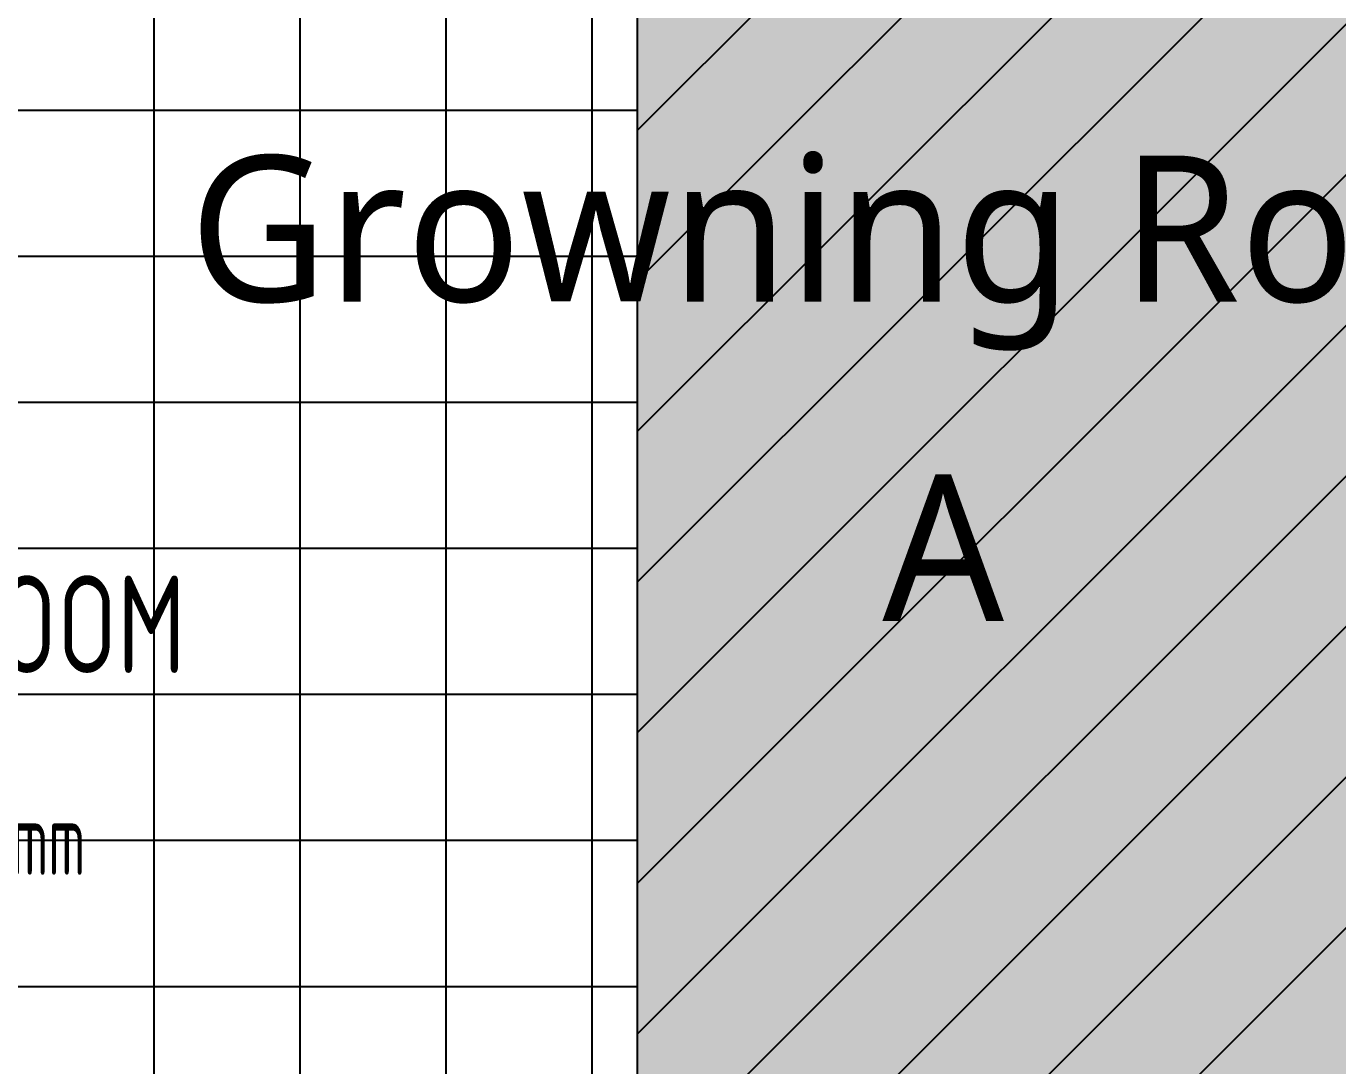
# Model space of a CAD drawing. Extents: x -32000 to 290600, y -96057 to 131250.
# Drawn here: x 252675 to 258062, y 4474 to 8745 of the extents above; entities that cross this region are included whole.
import ezdxf
from ezdxf.enums import TextEntityAlignment as Align

# ---------------------------------------------------------------- set-up
doc = ezdxf.new("R2010")
doc.units = 0
for name, color, linetype in [('H12PL3$0$A-ZONE', 252, 'Continuous'), ('XFDP30$0$A-CR-TT2', 9, 'Continuous'), ('XFDP30$0$A-CR-TXT', 9, 'Continuous'), ('XFDR30-200K$0$A-R1_Gown', 9, 'Continuous'), ('XFDR30-50K$0$A-R-Plan_Gown H-90cm', 9, 'Continuous'), ('XFDR30-50K$0$A-R1_Gown', 9, 'Continuous')]:
    doc.layers.add(name, color=color, linetype=linetype)
doc.styles.add('H12PL3$0$Standard', font='', dxfattribs={"width": 0.8})
doc.styles.add('XFDP30$0$AA-TXT', font='isocp.shx', dxfattribs={"width": 0.8, "bigfont": 'china.shx'})
doc.styles.get('H12PL3$0$Standard').set_extended_font_data('Microsoft JhengHei')
pattern_1 = [(45, (0, 0), (-0.08838834765, 0.08838834765), [])]

# ---------------------------------------------------------------- blocks, each defined once
blk = doc.blocks.new('XFDP30')
at = {"layer": 'XFDP30$0$A-CR-TT2', "style": 'XFDP30$0$AA-TXT', "width": 0.6}
blk.add_text('Raised floor=880mm', height=300, dxfattribs=at).set_placement((251910.2, 5408.4), align=Align.MIDDLE)
at = {"layer": 'XFDP30$0$A-CR-TXT', "style": 'XFDP30$0$AA-TXT', "width": 0.8}
blk.add_text('GOWNING ROOM', height=400, dxfattribs=at).set_placement((251910.2, 6288.4), align=Align.MIDDLE)
blk = doc.blocks.new('H12PL3')
blk.add_blockref('XFDP30', (0, 0))
at = {"layer": 'H12PL3$0$A-ZONE', "style": 'H12PL3$0$Standard'}
for s, p in [('Growning Room ', (256441.88, 8213.18)), ('A', (256441.88, 6901.69))]:
    blk.add_text(s, height=600, dxfattribs=at).set_placement(p, align=Align.TOP_CENTER)
blk = doc.blocks.new('XFDR30-200K')
at = {"layer": 'XFDR30-200K$0$A-R1_Gown', "transparency": 33554687}
h = blk.add_hatch(dxfattribs=at)
h.set_pattern_fill('ANSI31')
h.set_pattern_definition(pattern_1)
h.paths.add_polyline_path([(263350, 19900), (259275, 19900), (259275, 13125), (255185, 13125), (255185, -2100), (263350, -2100)])
blk = doc.blocks.new('XFDR30-50K')
at = {"layer": 'XFDR30-50K$0$A-R1_Gown', "transparency": 33554687}
h = blk.add_hatch(dxfattribs=at)
h.set_pattern_fill('ANSI31')
h.set_pattern_definition(pattern_1)
h.paths.add_polyline_path([(263350, 19900), (259275, 19900), (259275, 13125), (255185, 13125), (255185, -2100), (263350, -2100)])
at = {"layer": 'XFDR30-50K$0$A-R1_Gown'}
h = blk.add_hatch(dxfattribs=at)
h.set_pattern_fill('ANSI31', color=256, scale=3500, style=0)
h.set_pattern_definition([(45, (0, 0), (-309.3592, 309.3592), [])])
h.paths.add_polyline_path([(263350, 19900), (259275, 19900), (259275, 13125), (255185, 13125), (255185, -2100), (263350, -2100)])
at = {"layer": 'XFDR30-50K$0$A-R-Plan_Gown H-90cm'}
for p, q in [((253200, -2100), (253200, 13125)), ((253800, -2100), (253800, 13125)), ((254400, -2100), (254400, 13125)), ((255000, -2100), (255000, 13125)), ((243300, 8400), (255185, 8400)), ((243300, 7800), (255185, 7800)), ((243300, 7200), (255185, 7200)), ((243300, 6600), (255185, 6600)), ((243300, 6000), (255185, 6000)), ((243300, 5400), (255185, 5400)), ((243300, 4800), (255185, 4800))]:
    blk.add_line(p, q, dxfattribs=at)
at = {"layer": 'XFDR30-50K$0$A-R1_Gown'}
blk.add_lwpolyline([(263350, 19900), (259275, 19900), (259275, 13125), (255185, 13125), (255185, -2100), (263350, -2100)], close=True, dxfattribs=at)

msp = doc.modelspace()

# ---------------------------------------------------------------- block references
for name in ['H12PL3', 'XFDR30-200K', 'XFDR30-50K']:
    msp.add_blockref(name, (0, 0))

doc.saveas('drawing.dxf')
